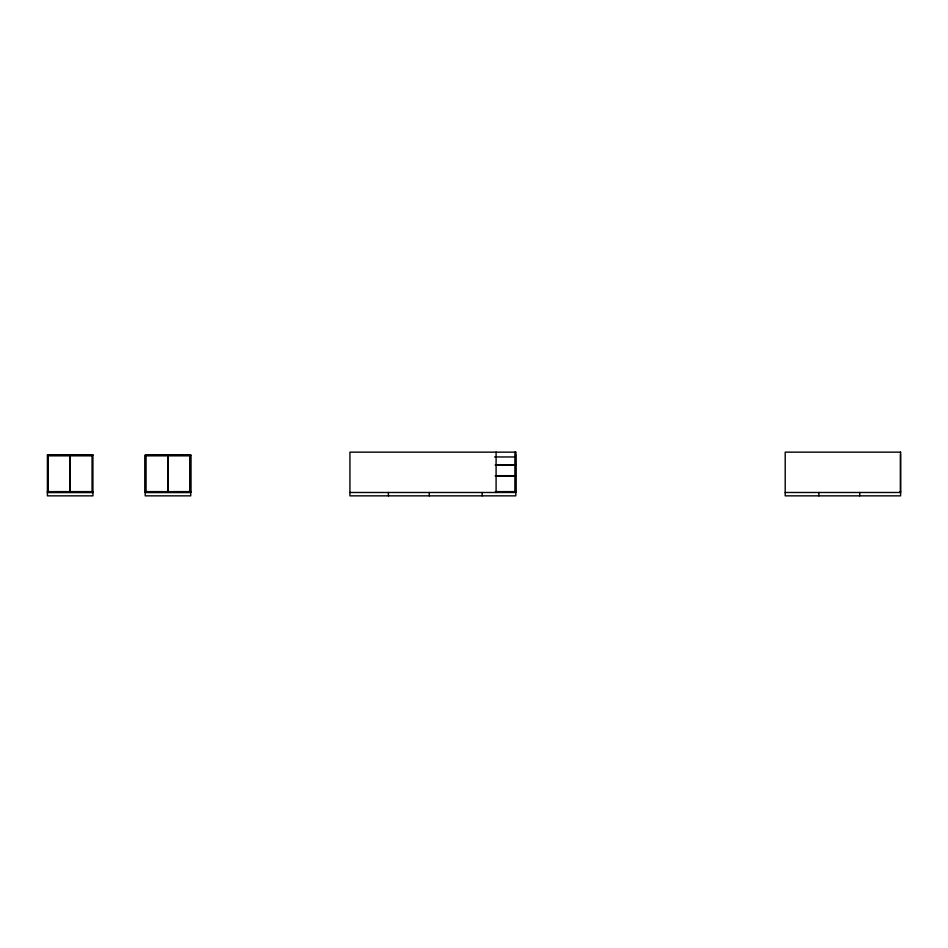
<?xml version="1.0" encoding="UTF-8"?>
<svg xmlns="http://www.w3.org/2000/svg" width="948" height="948" viewBox="0 0 948 948"><rect width="100%" height="100%" fill="white"/><g stroke="black" fill="none" stroke-linecap="round" stroke-linejoin="round"><path stroke-width="1.42" d="M47.495 455.17L70.069 455.17L70.069 492.391L47.495 492.391M92.785 455.17L70.259 455.17L70.259 492.391L92.785 492.391M48.265 455.846L92.063 455.846M146.063 455.846L189.861 455.846M494.619 456.96L514.942 456.96M495.354 464.816L515.665 464.816L515.665 454.234M495.354 465.101L515.665 465.101L515.665 475.683L495.354 475.683M495.354 475.967L515.665 475.967L515.665 492.486M47.4 491.621L92.928 491.621M145.198 491.621L190.726 491.621M495.318 491.621L515.807 491.621M899.735 491.621L900.6 491.621M47.4 492.486L92.928 492.486M145.198 492.486L190.726 492.486M349.931 492.486L515.807 492.486M785.205 492.486L900.6 492.486M900.458 454.092L900.458 492.486M859.729 492.486L859.729 495.851M818.859 492.486L818.859 495.851M514.942 452.149L514.942 491.621M496.088 452.149L496.088 492.486M482.153 492.486L482.153 495.851M429.266 492.486L429.266 495.851M388.396 492.486L388.396 495.851M189.861 454.981L189.861 491.621M146.063 454.981L146.063 491.621M92.063 454.981L92.063 491.621M48.265 454.981L48.265 491.621M515.807 452.149L349.931 452.149L349.931 495.851L515.807 495.851L515.807 452.149M900.6 452.149L785.205 452.149L785.205 495.851L900.6 495.851L900.6 452.149M92.928 454.981L47.4 454.981L47.4 495.851L92.928 495.851L92.928 454.981M190.726 454.981L145.198 454.981L145.198 495.851L190.726 495.851L190.726 454.981M167.867 455.17L145.293 455.17L145.293 492.391L167.867 492.391L167.867 455.17M190.584 455.17L168.057 455.17L168.057 492.391L190.584 492.391L190.584 455.17"/></g></svg>
